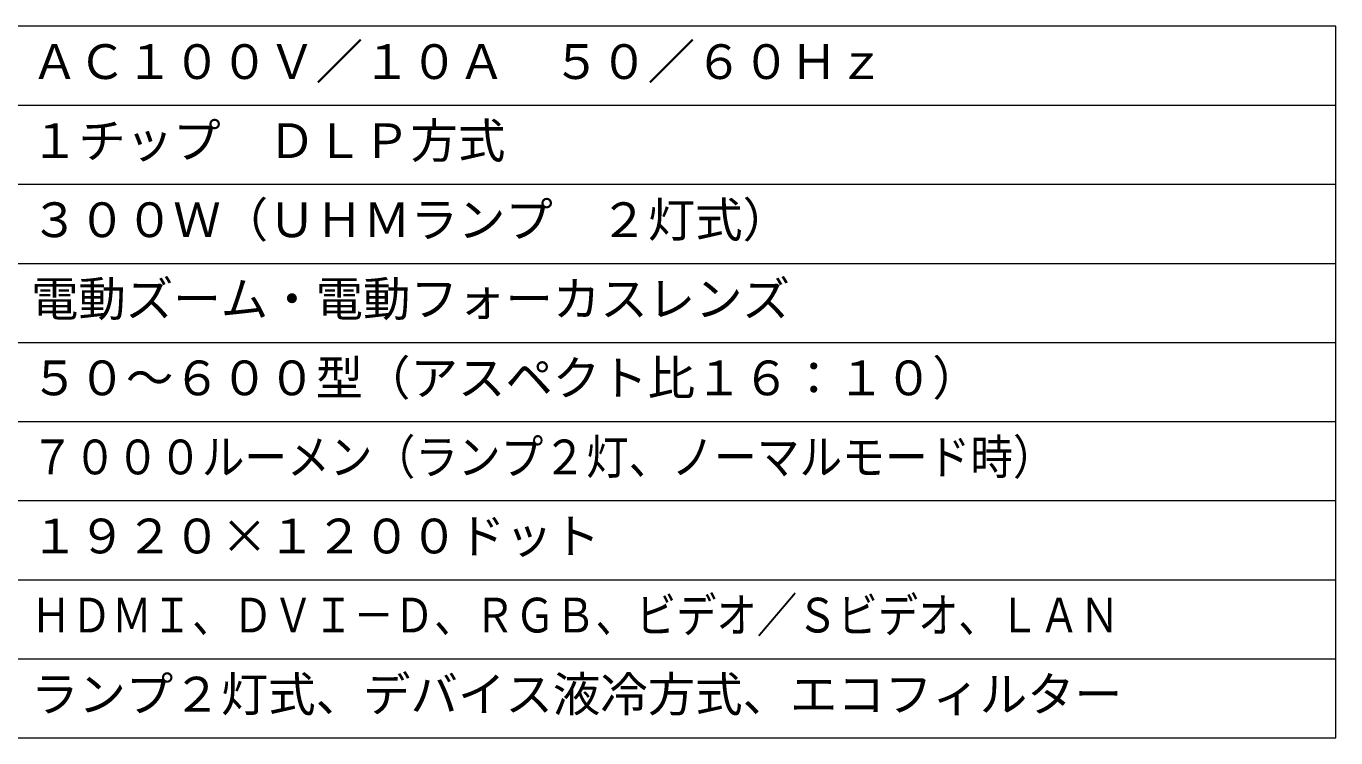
# Model space of a CAD drawing. Units: millimetres, scale not verified. Extents: x -62 to 63, y -56 to 57.
# Drawn here: x -20.3 to 62.5, y -56.5 to -11.5 of the extents above; entities that cross this region are included whole.
import ezdxf
from ezdxf.enums import TextEntityAlignment as Align

# ---------------------------------------------------------------- set-up
doc = ezdxf.new("R2010")
doc.units = ezdxf.units.MM
doc.header["$LTSCALE"] = 0.125
doc.layers.add('0-2_WAKU', color=1, linetype='Continuous', lineweight=18)
doc.layers.add('0-3_MOJI1', color=7, linetype='Continuous')
doc.styles.add('ＭＳ ゴシック', font='')
doc.styles.get('ＭＳ ゴシック').set_extended_font_data('MS Gothic')

msp = doc.modelspace()

# ---------------------------------------------------------------- linework, layer by layer
at = {"layer": '0-2_WAKU', "color": 4}
for p, q in [((62.5372, -11.4504), (-62.4628, -11.4504)), ((62.5372, -56.4504), (62.5372, -11.4504)), ((-62.4628, -56.4504), (62.5372, -56.4504))]:
    msp.add_line(p, q, dxfattribs=at)
at = {"layer": '0-2_WAKU'}
for p, q in [((-62.4628, -16.4504), (62.5372, -16.4504)), ((-62.4628, -21.4504), (62.5372, -21.4504)), ((-62.4628, -26.4504), (62.5372, -26.4504)), ((-62.4628, -31.4504), (62.5372, -31.4504)), ((-62.4628, -36.4504), (62.5372, -36.4504)), ((-62.4628, -41.4504), (62.5372, -41.4504)), ((-62.4628, -46.4504), (62.5372, -46.4504)), ((-62.4628, -51.4504), (62.5372, -51.4504))]:
    msp.add_line(p, q, dxfattribs=at)

# ---------------------------------------------------------------- texts
at = {"layer": '0-3_MOJI1', "style": 'ＭＳ ゴシック'}
for s, p in [('ＡＣ１００Ｖ／１０Ａ\u3000５０／６０Ｈｚ', (-19.9628, -15.4504)), ('１チップ\u3000ＤＬＰ方式', (-19.9628, -20.4504)), ('３００Ｗ（ＵＨＭランプ\u3000２灯式）\u3000', (-19.9628, -25.4504)), ('電動ズーム・電動フォーカスレンズ', (-19.9628, -30.4504)), ('５０～６００型（アスペクト比１６：１０）', (-19.9628, -35.4504)), ('１９２０×１２００ドット', (-19.9628, -45.4504)), ('ランプ２灯式、デバイス液冷方式、エコフィルター', (-19.9628, -55.4504))]:
    msp.add_text(s, height=2.199, dxfattribs=at).set_placement(p, align=Align.BOTTOM_LEFT)
for s, width, p in [('７０００ルーメン（ランプ２灯、ノーマルモード時）', 0.9, (-19.9628, -40.4504)), ('ＨＤＭＩ、ＤＶＩ－Ｄ、ＲＧＢ、ビデオ／Ｓビデオ、ＬＡＮ', 0.85, (-19.9628, -50.4504))]:
    msp.add_text(s, height=2.199, dxfattribs=dict(at, width=width)).set_placement(p, align=Align.BOTTOM_LEFT)

doc.saveas('drawing.dxf')
